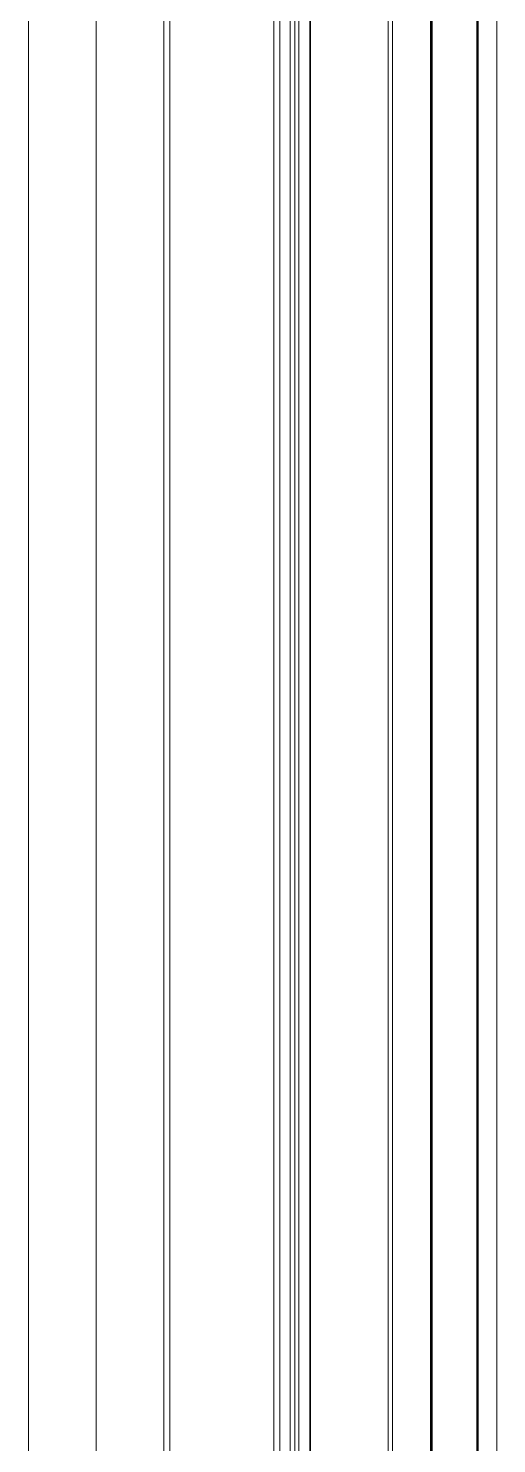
# Model space of a CAD drawing. Header units: millimetres. Extents: x -10942 to 92711, y -16583 to 30009.
# Drawn here: x -3777 to -3601, y 1947 to 2478 of the extents above; entities that cross this region are included whole.
import ezdxf

# ---------------------------------------------------------------- set-up
doc = ezdxf.new("R2010")
doc.units = ezdxf.units.MM
doc.header["$LTSCALE"] = 1000
doc.header["$MEASUREMENT"] = 0

# ---------------------------------------------------------------- blocks, each defined once
blk = doc.blocks.new('subzero-BI-36UG-S - RH side')
at = {"color": 7, "linetype": 'Continuous', "lineweight": 0}
for p, q in [((11.986, 40.886), (11.986, -10.41)), ((12.046, 40.886), (12.046, -10.412)), ((12.208, -10.412), (12.208, 40.886)), ((12.218, -10.412), (12.218, 40.886)), ((13.368, -8.088), (13.368, 40.886)), ((13.428, 40.886), (13.428, -8.088)), ((13.993, -8.088), (13.993, 40.886)), ((14.003, 40.886), (14.003, -8.088)), ((14.013, 40.886), (14.013, -8.088)), ((14.673, -8.088), (14.673, 40.342)), ((14.683, -8.088), (14.683, 40.332)), ((14.693, 40.322), (14.693, -8.088)), ((14.968, -8.088), (14.968, 40.023)), ((10.145, 39.775), (10.145, -10.35)), ((11.679, -10.352), (11.679, 39.814)), ((11.769, 39.814), (11.769, -10.352)), ((11.921, -10.352), (11.921, 39.814)), ((10.055, -10.26), (10.055, 39.685)), ((8.055, 36.262), (8.055, -6.837)), ((9.055, -2.195), (9.055, 31.62))]:
    blk.add_line(p, q, dxfattribs=at)

msp = doc.modelspace()

# ---------------------------------------------------------------- block references
at = {"xscale": 25.4, "yscale": 25.4, "zscale": 25.4}
msp.add_blockref('subzero-BI-36UG-S - RH side', (-3981.44, 1738.16), dxfattribs=at)

doc.saveas('drawing.dxf')
